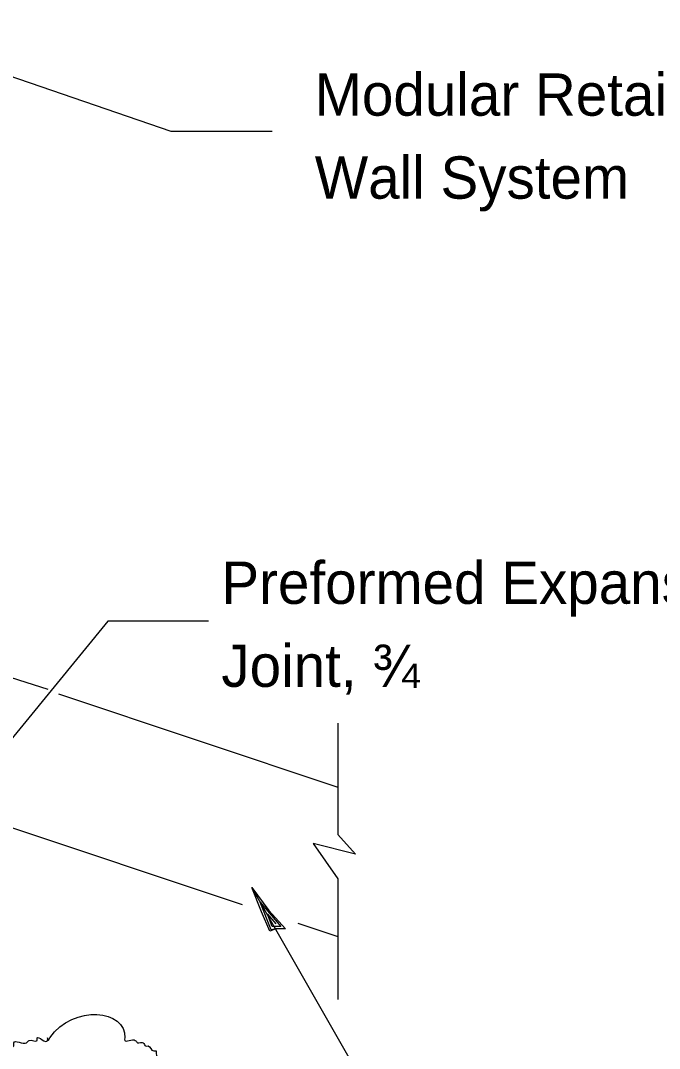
# Model space of a CAD drawing. Extents: x 0 to 2.83, y 0 to 1.83.
# Drawn here: x 1.5125 to 1.6698, y 0.3155 to 0.5685 of the extents above; entities that cross this region are included whole.
import ezdxf

# ---------------------------------------------------------------- set-up
doc = ezdxf.new("R2010")
doc.units = 0
doc.layers.add('RD_Pr_Roadway_Notes', color=7, linetype='Continuous')
doc.layers.add('SH_General_Details', color=7, linetype='Continuous')

msp = doc.modelspace()

# ---------------------------------------------------------------- linework, layer by layer
at = {"layer": 'RD_Pr_Roadway_Notes'}
for p, q in [((1.549563352253346, 0.5411567977463211), (1.4699950189062043, 0.5684617977341022)), ((1.5743916855916962, 0.5411567977463211), (1.549563352253346, 0.5411567977463211)), ((1.5339416855835004, 0.42063179773067494), (1.5024666855998918, 0.3821651310717072)), ((1.5587716855869278, 0.42063179773067494), (1.5339416855835004, 0.42063179773067494)), ((1.6441050189205095, 0.22457013106321352), (1.5694083522424682, 0.35507346441348453))]:
    msp.add_line(p, q, dxfattribs=at)
msp.add_lwpolyline([(1.57536668557605, 0.3449784644042458), (1.5738750189014359, 0.34436513107990285), (1.5717833522424682, 0.34912346440528885), (1.5694083522424682, 0.35507346441348453), (1.5735833522342726, 0.3494367977378275), (1.5777216855951235, 0.3449784644042458), (1.57536668557605, 0.3449784644042458), (1.5741883522533462, 0.3446651310717072), (1.571500018901436, 0.35149846440528887), (1.5765633522533462, 0.34554013107170717), (1.5744583522342726, 0.34554013107170717), (1.5732833522424683, 0.34852013107140917), (1.57536668557605, 0.34614513107140915)], dxfattribs=at)
at = {"layer": 'SH_General_Details'}
for p, q in [((1.5218666855760499, 0.4027534644005205), (1.5905883522697373, 0.37984513107885975)), ((1.5905883522697373, 0.39556179773782746), (1.5905883522697373, 0.3681367977460231)), ((1.5044133522377, 0.37178179774632114), (1.5670200189218506, 0.35091346440662996)), ((1.5905883522697373, 0.3572534644005205), (1.5905883522697373, 0.3275651310679819)), ((1.5807850189075454, 0.3463251310785617), (1.5905883522697373, 0.34305679774259584))]:
    msp.add_line(p, q, dxfattribs=at)
for points in [[(1.5044133522377, 0.40857013106321355), (1.5192383522458954, 0.40393179774259586)], [(1.5905883522697373, 0.3681367977460231), (1.5949416855835006, 0.36334846440901414), (1.5844966855712816, 0.3659617977341022), (1.5905883522697373, 0.3572534644005205)]]:
    msp.add_lwpolyline(points, dxfattribs=at)
msp.add_spline([(1.5038833522663102, 0.3155067977306749), (1.507655018912314, 0.3161117977296318), (1.507655018912314, 0.3155067977306749), (1.507655018912314, 0.3161117977296318), (1.5108216855787322, 0.3161117977296318), (1.5108216855787322, 0.3169151310717072), (1.5139883522458955, 0.3169151310717072), (1.5145716855787321, 0.3174984644052889), (1.5165583522581145, 0.3174984644052889), (1.5165583522581145, 0.3180901310642566), (1.5191333522663102, 0.3174984644052889), (1.5191333522663102, 0.3180901310642566), (1.5191333522663102, 0.3174984644052889), (1.5197166855998918, 0.3180901310642566), (1.53813335226631, 0.3180901310642566), (1.53813335226631, 0.3174984644052889), (1.540725018925278, 0.3174984644052889), (1.5413083522581146, 0.3169151310717072), (1.542696685578732, 0.3169151310717072), (1.5432883522377, 0.3161117977296318), (1.54388335226631, 0.3161117977296318), (1.545266685591696, 0.31492346439709323), (1.5458500189252777, 0.31492346439709323), (1.5458500189252777, 0.31433179773887054), (1.5470500189327285, 0.3123534644042458), (1.5470500189327285, 0.30977013107140916), (1.5478416855998918, 0.3085901310642566), (1.5484333522581144, 0.3085901310642566), (1.5484333522581144, 0.30719513106321356), (1.5478416855998918, 0.3066117977296318), (1.5478416855998918, 0.3054234643970932), (1.5470500189327285, 0.3054234643970932), (1.5470500189327285, 0.3040284643967952), (1.5464550189041182, 0.3034451310632135), (1.5464550189041182, 0.30224846440528885), (1.5458500189252777, 0.3014651310642566), (1.5458500189252777, 0.2988734644052889), (1.5458500189252777, 0.2982901310717072), (1.5458500189252777, 0.2988734644052889)], degree=3, dxfattribs=at)

# ---------------------------------------------------------------- texts
at = {"layer": 'RD_Pr_Roadway_Notes'}
for s, height, p in [('Modular Retaining', 0.01041668, (1.5849183522724195, 0.5450417977367844)), ('Wall System', 0.01041668, (1.5849183522724195, 0.5246251310703661)), ('Preformed Expansion', 0.010416670000000001, (1.5619234817973469, 0.4249094088794021)), ('Joint, ¾', 0.010416670000000001, (1.5619234817973469, 0.40449273887940207))]:
    msp.add_text(s, height=height, dxfattribs=at).set_placement(p)

doc.saveas('drawing.dxf')
